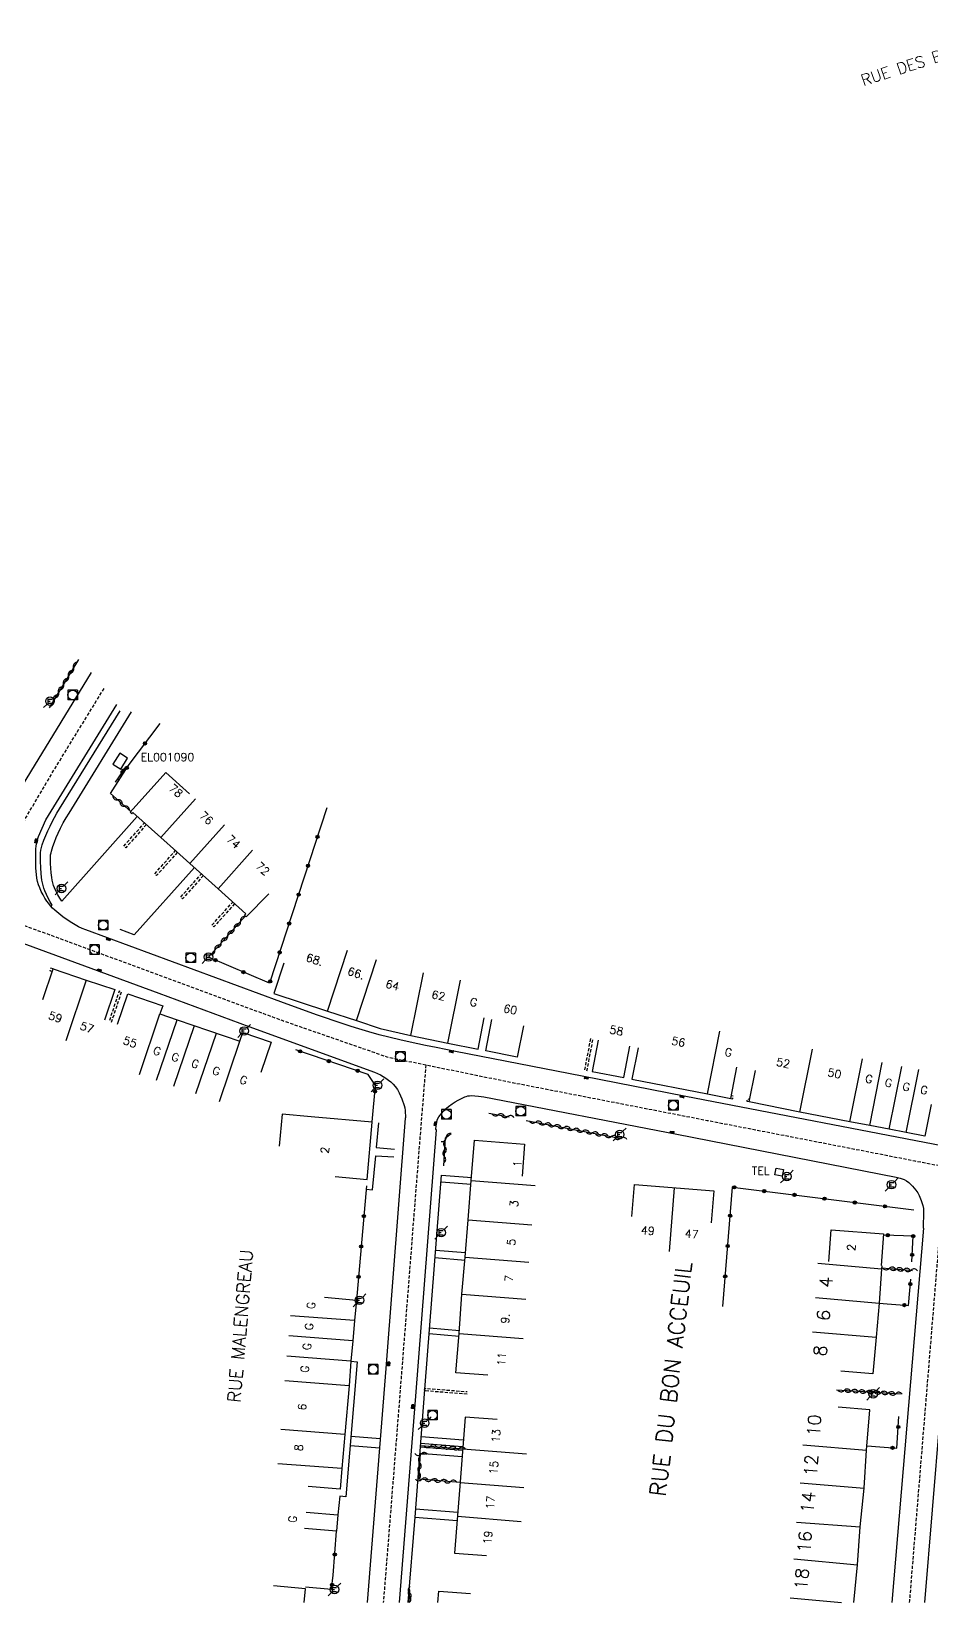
# Model space of a CAD drawing. Header units: millimetres. Extents: x 111000 to 112001, y 129999 to 131000.
# Drawn here: x 111376.8 to 111517.4, y 130000 to 130245.4 of the extents above; entities that cross this region are included whole.
import ezdxf
from ezdxf.enums import TextEntityAlignment as Align

# ---------------------------------------------------------------- set-up
doc = ezdxf.new("R2010")
doc.units = ezdxf.units.MM
doc.linetypes.add('DASHED', pattern=[0.75, 0.5, -0.25])
doc.layers.get('0').update_dxf_attribs({"linetype": 'CONTINUOUS'})
for name, color, linetype in [('W0001', 6, 'DASHED'), ('W0008', 7, 'CONTINUOUS'), ('W0100', 7, 'CONTINUOUS'), ('W0112', 1, 'DASHED'), ('W0310', 3, 'CONTINUOUS'), ('W0322', 7, 'CONTINUOUS'), ('W0400', 7, 'CONTINUOUS'), ('W0420', 7, 'CONTINUOUS'), ('W0471', 7, 'CONTINUOUS'), ('W0984', 7, 'CONTINUOUS'), ('W0989', 7, 'CONTINUOUS'), ('W0991', 7, 'CONTINUOUS'), ('W1102', 7, 'CONTINUOUS')]:
    doc.layers.add(name, color=color, linetype=linetype)
doc.styles.get("Standard").update_dxf_attribs({"font": 'romans.shx', "width": 0.85})

# ---------------------------------------------------------------- blocks, each defined once
blk = doc.blocks.new('T471')
for p, q in [((-0.333334, 0.333334), (-0.333334, -0.333334)), ((-0.333334, 0.333334), (0.333334, 0.333334)), ((-0.333334, 0), (0, 0)), ((0.500001, 0.500001), (1.000002, 1.000002)), ((-0.500001, -0.500001), (-1.000002, -1.000002)), ((-0.333334, -0.333334), (0.333334, -0.333334))]:
    blk.add_line(p, q)
blk.add_ellipse((0, 0), major_axis=(0.471405, 0.471405), ratio=1, start_param=5.4977871438, end_param=11.780972451)
blk = doc.blocks.new('t322o')
at = {"color": 0, "linetype": 'Continuous'}
for radius in [0.25, 0.15]:
    blk.add_circle((0, 0), radius, dxfattribs=at)
blk = doc.blocks.new('t310o')
at = {"color": 0, "linetype": 'Continuous'}
for centre, start, end in [((-0.5, 0.38), 216.8699, 323.1304), ((0.5, -0.37), 36.8699, 143.1303)]:
    blk.add_arc(centre, 0.625, start, end, dxfattribs=at)
blk = doc.blocks.new('T400')
for p, q in [((-0.15, 0.3), (0.15, 0.3)), ((-0.15, -0.25), (-0.15, 0.3)), ((-0.15, 0.15), (0.15, 0.15)), ((-0.15, 0), (0.15, 0)), ((0.15, 0.3), (0.15, -0.25)), ((-0.15, -0.15), (0.15, -0.15)), ((-0.15, -0.25), (-0.15, -0.3)), ((-0.15, -0.3), (0.15, -0.3)), ((0.15, -0.3), (0.15, -0.25))]:
    blk.add_line(p, q)
blk = doc.blocks.new('T420')
for p, q in [((0.75, 0.75), (-0.75, 0.75)), ((-0.75, 0.75), (-0.75, -0.75)), ((0.75, 0.75), (0.75, -0.75)), ((0.75, -0.75), (-0.75, -0.75))]:
    blk.add_line(p, q)
blk.add_ellipse((0, 0), major_axis=(-0.53, 0.53), ratio=1, start_param=3.926991, end_param=10.210176)

msp = doc.modelspace()

# ---------------------------------------------------------------- linework, layer by layer
at = {"layer": 'W0001', "flags": 128}
for points in [[(111000, 130218.86), (111002.88, 130218.42), (111070.58, 130208.03), (111074.85, 130207.37), (111091.33, 130204.63), (111115.65, 130197.81), (111155.75, 130186.45), (111187.78, 130177.35), (111218.25, 130167.45), (111223.3, 130165.59), (111242.48, 130158.02), (111276.87, 130144.14), (111318.16, 130127.55), (111353.81, 130113.8), (111355.62, 130113.14), (111383.87, 130102.73), (111383.87, 130102.73), (111404.1, 130095.28), (111406.64, 130094.34), (111416.05, 130090.88), (111428.91, 130086.41), (111432.3, 130085.22), (111450.9, 130081.42), (111469.76, 130077.75), (111482.32, 130075.31), (111484.22, 130074.94), (111508.48, 130070.22), (111514.73, 130068.99), (111529.26, 130066.18), (111529.26, 130066.18), (111547.39, 130062.63), (111549.9, 130062.12), (111551.36, 130061.78), (111557.83, 130059.97), (111563.23, 130058.37), (111568.06, 130057), (111591.57, 130048.86), (111602.52, 130044.85), (111610.37, 130042.12), (111620.3, 130038.65), (111624.96, 130037.02), (111626.48, 130036.49), (111639.6, 130031.91), (111650.47, 130028.12), (111668.26, 130021.9), (111683.51, 130016.61), (111704.72, 130009.23), (111717.65, 130004.72), (111726.59, 130001.6), (111731.17, 130000)], [(111370.09, 130107.81), (111374.31, 130119.26), (111375.86, 130122.53), (111380.4, 130130.2), (111388.11, 130142.78)], [(111438.37, 130083.98), (111437.47, 130072.99), (111435.81, 130051.69), (111434.37, 130033.28), (111432.03, 130003.69), (111431.73, 130000)], [(111513.94, 130000), (111513.96, 130000.29), (111518.73, 130058.6)]]:
    msp.add_lwpolyline(points, dxfattribs=at)
at = {"layer": 'W0008', "flags": 128}
for points in [[(111386.12, 130145.28), (111371.89, 130121.99)], [(111520.59, 130071.01), (111478.97, 130079.05), (111462.77, 130082.21), (111442.99, 130086.08), (111439.97, 130086.69), (111438.32, 130087.02), (111435.91, 130087.5), (111434.3, 130087.86), (111431.07, 130088.69), (111429.49, 130089.12), (111427.91, 130089.58), (111426.69, 130089.96), (111425.47, 130090.36), (111421.31, 130091.81), (111415.73, 130093.83), (111385.27, 130105.06), (111384.7, 130105.29), (111384.14, 130105.55), (111383.59, 130105.83), (111383.06, 130106.15), (111382.37, 130106.61), (111381.69, 130107.1), (111381.03, 130107.61), (111380.4, 130108.15), (111380.06, 130108.47), (111379.75, 130108.8), (111379.46, 130109.16), (111379.19, 130109.53), (111378.87, 130110.03), (111378.58, 130110.55), (111378.31, 130111.08), (111378.07, 130111.62), (111377.88, 130112.12), (111377.73, 130112.63), (111377.62, 130113.16), (111377.55, 130113.69), (111377.47, 130114.69), (111377.43, 130115.69), (111377.43, 130116.69), (111377.47, 130117.69), (111377.52, 130118.19), (111377.6, 130118.68), (111377.71, 130119.17), (111377.85, 130119.65), (111379, 130122.24), (111390.09, 130140.28)], [(111379.83, 130108.72), (111380.02, 130108.91), (111379.69, 130109.46), (111379.39, 130110.02), (111379.11, 130110.59), (111378.85, 130111.18), (111378.7, 130111.59), (111378.58, 130112), (111378.48, 130112.42), (111378.41, 130112.85), (111378.3, 130113.81), (111378.22, 130114.78), (111378.18, 130115.75), (111378.17, 130116.72), (111378.19, 130117.12), (111378.25, 130117.53), (111378.33, 130117.93), (111378.46, 130118.32), (111378.73, 130119.07), (111379.03, 130119.81), (111379.34, 130120.54), (111379.68, 130121.26), (111380.01, 130121.95), (111380.37, 130122.62), (111380.75, 130123.29), (111381.14, 130123.95), (111390.61, 130139.27)], [(111393.29, 130122.78), (111381.51, 130109.54), (111381.19, 130110.03), (111380.89, 130110.55), (111380.62, 130111.08), (111380.37, 130111.62), (111380.22, 130112.01), (111380.1, 130112.41), (111380, 130112.82), (111379.93, 130113.24), (111379.85, 130113.97), (111379.79, 130114.71), (111379.75, 130115.44), (111379.73, 130116.18), (111379.74, 130116.48), (111379.77, 130116.78), (111379.83, 130117.07), (111379.9, 130117.36), (111380.12, 130118.07), (111380.37, 130118.78), (111380.65, 130119.47), (111380.95, 130120.15), (111381.33, 130120.96), (111381.74, 130121.76), (111382.18, 130122.54), (111382.64, 130123.31), (111392.39, 130139.14)], [(111402.23, 130114.79), (111392.8, 130104.27), (111390.64, 130105.14)], [(111367.29, 130105.93), (111396.69, 130095.16), (111410.73, 130089.99), (111430.36, 130082.82), (111430.82, 130082.63), (111431.28, 130082.42), (111431.72, 130082.17), (111432.14, 130081.9), (111432.54, 130081.61), (111432.91, 130081.3), (111433.27, 130080.96), (111433.6, 130080.59), (111433.94, 130080.14), (111434.22, 130079.63), (111434.64, 130078.66), (111434.99, 130077.65), (111435.09, 130077.26), (111435.16, 130076.85), (111435.22, 130075.68), (111435.15, 130075.64), (111432.11, 130036.57), (111429.21, 130000)], [(111434.25, 130000), (111436.81, 130032.21), (111440.06, 130073.83), (111439.92, 130073.86), (111439.97, 130074.5), (111440.08, 130075.12), (111440.21, 130075.5), (111440.41, 130075.85), (111440.85, 130076.44), (111441.35, 130076.98), (111441.89, 130077.46), (111442.47, 130077.9), (111442.94, 130078.2), (111443.43, 130078.48), (111443.93, 130078.74), (111444.44, 130078.98), (111444.68, 130079.06), (111444.92, 130079.12), (111445.17, 130079.16), (111445.43, 130079.17), (111446.01, 130079.15), (111446.6, 130079.1), (111447, 130079.06), (111447.41, 130078.99), (111477.57, 130073.15), (111511.86, 130066.43), (111512.48, 130066.27), (111513.08, 130066.05), (111513.46, 130065.84), (111513.8, 130065.58), (111514.39, 130065.02), (111514.93, 130064.41), (111515.21, 130064), (111515.45, 130063.57), (111515.76, 130062.79), (111516.01, 130061.99), (111516.1, 130061.53), (111516.12, 130061.07), (111516.03, 130058.45)], [(111430.96, 130074.94), (111430.6, 130071.09), (111433.49, 130070.82)], [(111429.05, 130064.54), (111430.04, 130064.45), (111430.55, 130069.79), (111433.39, 130069.6)], [(111435.61, 130000), (111436.68, 130013.34), (111438.19, 130033.26), (111440.84, 130066.77), (111445.54, 130066.39)], [(111440.75, 130065.72), (111445.45, 130065.35)], [(111439.86, 130055.03), (111444.57, 130054.65)], [(111439.8, 130053.86), (111444.5, 130053.49)], [(111438.94, 130042.88), (111443.65, 130042.5)], [(111438.87, 130041.99), (111443.58, 130041.62)], [(111426.68, 130037.71), (111427.67, 130037.6), (111425.9, 130016.5), (111424.92, 130016.63)], [(111431.23, 130025.54), (111426.69, 130025.92)], [(111437.62, 130025.9), (111444.21, 130025.38)], [(111431.12, 130024.09), (111426.58, 130024.47)], [(111437.44, 130023.33), (111444.02, 130022.82)], [(111437.51, 130024.32), (111444.09, 130023.8)], [(111437.53, 130024.89), (111444.11, 130024.37)], [(111436.67, 130013.34), (111443.25, 130012.83)], [(111436.77, 130014.63), (111443.35, 130014.12)]]:
    msp.add_lwpolyline(points, dxfattribs=at)
for points in [[(111511.22, 130000), (111516.15, 130058.46, 0.1594)], [(111521.13, 130058.72, 0.022061), (111520.91, 130057.94), (111521.07, 130057.87), (111516.26, 130000)]]:
    msp.add_lwpolyline(points, format="xyb", dxfattribs=at)
at = {"layer": 'W0100', "flags": 128}
for points in [[(111390.57, 130132.64), (111389.5, 130130.94), (111390.73, 130130.17), (111391.79, 130131.87)], [(111492.88, 130066.8), (111493.08, 130067.86), (111494.22, 130067.65), (111494.01, 130066.58)]]:
    msp.add_lwpolyline(points, close=True, dxfattribs=at)
for points in [[(111401.47, 130126.33), (111397.74, 130129.66), (111392.17, 130123.43), (111392.46, 130123.17), (111392.63, 130123.37), (111397, 130119.49), (111399.41, 130117.32), (111401.5, 130115.44), (111405.91, 130111.49), (111410.23, 130107.58), (111410.06, 130107.37), (111410.32, 130107.12), (111413.84, 130110.67)], [(111416.18, 130099.88), (111414.63, 130095.13), (111423.03, 130092.38), (111427.56, 130090.9), (111431.26, 130089.68), (111436.01, 130088.55), (111441.8, 130087.38), (111446.52, 130086.43), (111447.5, 130091.33)], [(111378.57, 130094.21), (111380.16, 130098.95), (111385.33, 130097.21), (111389.79, 130095.73), (111388.2, 130090.98)], [(111390.21, 130090.31), (111391.82, 130095.05), (111397.27, 130093.2), (111396.84, 130091.94), (111399.53, 130091.03), (111409.34, 130087.69), (111409.79, 130089.02), (111414.22, 130087.53), (111412.61, 130082.79)], [(111453.64, 130090.08), (111452.66, 130085.18), (111447.73, 130086.16), (111448.7, 130091.06)], [(111465.31, 130087.85), (111464.37, 130082.94), (111469.29, 130081.99), (111470.24, 130086.9)], [(111471.53, 130086.65), (111470.57, 130081.74), (111482.36, 130079.45), (111485.99, 130078.73), (111486.96, 130083.64)], [(111517.29, 130077.76), (111516.33, 130072.85), (111513.4, 130073.42), (111510.76, 130073.93), (111507.71, 130074.53), (111504.62, 130075.09), (111496.79, 130076.61), (111488.86, 130078.2), (111489.84, 130083.1)], [(111424.23, 130066.52), (111429.21, 130066.09), (111429.98, 130075.02), (111420.45, 130075.85), (111415.93, 130076.26), (111415.48, 130071.28)], [(111448.06, 130035.48), (111443.07, 130035.89), (111443.58, 130042), (111444, 130048.16), (111444.51, 130053.94), (111444.98, 130059.77), (111445.46, 130065.9), (111445.95, 130072.19), (111453.79, 130071.59), (111453.41, 130066.61)], [(111470.54, 130060.29), (111470.94, 130065.28), (111483.36, 130064.29), (111482.96, 130059.31)], [(111501.3, 130053.24), (111501.69, 130058.23), (111509.88, 130057.59), (111509.5, 130052.61)], [(111509.6, 130052.59), (111509.56, 130052.14), (111509.19, 130046.76), (111508.7, 130041.42), (111508.2, 130035.73), (111503.21, 130036.14)], [(111422.55, 130047.68), (111427.54, 130047.23), (111427.25, 130044.03), (111426.96, 130040.88), (111426.68, 130037.71), (111426.38, 130033.86), (111425.72, 130026.25), (111425.27, 130020.91), (111424.99, 130017.71), (111420.01, 130018.13)], [(111505.24, 130000), (111505.8, 130005.89), (111506.23, 130011.82), (111506.81, 130017.85), (111507.22, 130023.8), (111507.74, 130030.11), (111502.76, 130030.52)], [(111449.52, 130028.58), (111444.53, 130028.97), (111443.67, 130018.18), (111442.85, 130007.71), (111447.83, 130007.32)], [(111419.66, 130014.12), (111424.64, 130013.7), (111424.43, 130011.15), (111419.44, 130011.56)], [(111419.36, 130000), (111419.55, 130002.15), (111414.57, 130002.59)], [(111440.24, 130000), (111440.38, 130001.79), (111445.36, 130001.39)]]:
    msp.add_lwpolyline(points, dxfattribs=at)
at = {"layer": 'W0112', "flags": 128}
for points in [[(111394.72, 130121.51), (111391.5, 130117.88), (111391.2, 130118.15), (111394.43, 130121.78)], [(111399.57, 130117.18), (111396.32, 130113.56), (111396.02, 130113.83), (111399.27, 130117.45)], [(111403.62, 130113.54), (111400.38, 130109.93), (111400.08, 130110.19), (111403.32, 130113.81)], [(111408.51, 130109.14), (111405.26, 130105.54), (111404.96, 130105.81), (111408.21, 130109.41)], [(111380.16, 130098.95), (111379.74, 130099.08), (111379.62, 130098.7), (111380.04, 130098.57)], [(111389.27, 130090.63), (111390.85, 130095.38), (111390.47, 130095.5), (111388.89, 130090.76)], [(111464.09, 130088.08), (111463.15, 130083.19), (111463.55, 130083.12), (111464.49, 130088.01)], [(111485.99, 130078.73), (111486.32, 130078.68), (111486.38, 130079.08), (111486.07, 130079.12)], [(111488.86, 130078.2), (111488.54, 130078.27), (111488.62, 130078.66), (111488.94, 130078.59)], [(111444.82, 130032.53), (111438.17, 130033.06), (111438.2, 130033.46), (111444.85, 130032.93)]]:
    msp.add_lwpolyline(points, dxfattribs=at)
at = {"layer": 'W0310'}
for p, q in [((111509.57, 130052.26), (111514.4, 130051.87)), ((111502.54, 130033.2), (111512.52, 130032.57))]:
    msp.add_line(p, q, dxfattribs=at)
at = {"layer": 'W0310', "flags": 128}
for points in [[(111384.11, 130147.29), (111379.53, 130139.77)], [(111389.9, 130128.11), (111391.52, 130130.48)], [(111389.1, 130126.37), (111392.27, 130123.54)], [(111404.41, 130100.82), (111410.2, 130107.23)], [(111448.2, 130076.43), (111451.38, 130075.84)], [(111454.06, 130075.31), (111468.93, 130072.47)], [(111441.17, 130068.19), (111441.44, 130072.56), (111442.33, 130073.23)], [(111443.71, 130018.76), (111437.28, 130019.27), (111437.53, 130023.2), (111438.26, 130023.16)], [(111437.6, 130024.52), (111444.13, 130024)], [(111435.75, 130000), (111435.87, 130001.9)]]:
    msp.add_lwpolyline(points, dxfattribs=at)
at = {"layer": 'W0322', "flags": 128}
for points in [[(111389.1, 130126.37), (111391.87, 130130.69), (111396.86, 130137.32)], [(111422.93, 130124.11), (111413.97, 130096.72), (111404.41, 130100.82)], [(111430.01, 130075.09), (111430.52, 130080.77), (111429.37, 130082.49), (111418.09, 130086.3)], [(111429.1, 130065.07), (111427.54, 130047.23)], [(111484.77, 130046.21), (111486.25, 130064.89), (111514.6, 130061.31)], [(111514.27, 130053.22), (111514.5, 130057.24), (111509.98, 130057.38)], [(111509.13, 130046.77), (111513.77, 130046.4), (111514.1, 130050.5)], [(111507.28, 130024.49), (111511.96, 130024.1), (111512.27, 130029.05)], [(111424.92, 130016.63), (111424.64, 130013.7)], [(111419.58, 130002.46), (111423.64, 130002.1), (111423.92, 130004.27), (111424.43, 130011.15)]]:
    msp.add_lwpolyline(points, dxfattribs=at)
at = {"layer": 'W1102'}
for p, q in [((111499.6, 130053.02), (111509.56, 130052.14)), ((111499.23, 130047.64), (111509.19, 130046.76)), ((111498.74, 130042.3), (111508.7, 130041.42)), ((111497.26, 130024.63), (111507.22, 130023.8)), ((111496.84, 130018.67), (111506.81, 130017.85)), ((111496.26, 130012.55), (111506.23, 130011.82)), ((111495.84, 130006.8), (111505.8, 130005.89)), ((111495.26, 130000.73), (111503.31, 130000))]:
    msp.add_line(p, q, dxfattribs=at)
at = {"layer": 'W1102', "flags": 128}
for points in [[(111397, 130119.49), (111402.38, 130125.52)], [(111401.5, 130115.44), (111406.9, 130121.48)], [(111405.91, 130111.49), (111411.31, 130117.53)], [(111423.03, 130092.38), (111426.13, 130101.89)], [(111427.56, 130090.9), (111430.67, 130100.41)], [(111385.33, 130097.21), (111382.15, 130087.73)], [(111436.01, 130088.55), (111438, 130098.35)], [(111441.8, 130087.38), (111443.78, 130097.18)], [(111393.63, 130082.47), (111396.84, 130091.94)], [(111396.32, 130081.56), (111399.53, 130091.03)], [(111399, 130080.65), (111402.22, 130090.11)], [(111482.36, 130079.45), (111484.27, 130089.26)], [(111402.45, 130079.48), (111405.66, 130088.95)], [(111406.13, 130078.23), (111409.34, 130087.69)], [(111496.79, 130076.61), (111498.75, 130086.42)], [(111504.62, 130075.09), (111506.59, 130084.9)], [(111507.71, 130074.53), (111509.67, 130084.33)], [(111510.76, 130073.93), (111512.72, 130083.74)], [(111513.4, 130073.42), (111515.37, 130083.23)], [(111445.46, 130065.9), (111455.43, 130065.12)], [(111477.15, 130064.78), (111476.36, 130054.82)], [(111444.98, 130059.77), (111454.94, 130058.99)], [(111444.51, 130053.94), (111454.48, 130053.16)], [(111444, 130048.16), (111453.97, 130047.38)], [(111427.25, 130044.03), (111417.23, 130044.78)], [(111426.96, 130040.88), (111416.95, 130041.64)], [(111443.58, 130042), (111453.55, 130041.22)], [(111426.68, 130037.71), (111416.66, 130038.47)], [(111426.38, 130033.86), (111416.37, 130034.61)], [(111425.72, 130026.25), (111415.7, 130027.01)], [(111444.13, 130024), (111454.1, 130023.2)], [(111425.27, 130020.91), (111415.25, 130021.67)], [(111443.71, 130018.76), (111453.68, 130017.96)], [(111443.3, 130013.46), (111453.27, 130012.66)]]:
    msp.add_lwpolyline(points, dxfattribs=at)

# ---------------------------------------------------------------- block references
at = {"layer": 'W0310'}
for p, rotation in [((111382.55, 130144.73), 238.6075234045407), ((111383.33, 130146.01), 238.6075234045407), ((111381.77, 130143.44), 238.6075234045407), ((111380.2, 130140.88), 238.6075234045407), ((111380.98, 130142.16), 238.6075234045407), ((111390.74, 130129.35), 55.59365174244936), ((111390.22, 130125.37), 318.1989907409205), ((111391.34, 130124.37), 318.1989907409205), ((111409.44, 130106.39), 47.89407652497928), ((111406.42, 130103.05), 47.89407652497928), ((111407.43, 130104.16), 47.89407652497928), ((111408.43, 130105.27), 47.89407652497928), ((111405.41, 130101.93), 47.89407652497928), ((111449.67, 130076.16), 349.4852063562486), ((111451.15, 130075.89), 349.4852063562486), ((111455.53, 130075.03), 349.1808619754256), ((111457, 130074.74), 349.1808619754256), ((111458.48, 130074.46), 349.1808619754256), ((111459.95, 130074.18), 349.1808619754256), ((111441.55, 130072.63), 37.45429654737249), ((111441.36, 130071.19), 86.36418216872272), ((111461.42, 130073.9), 349.1808619754256), ((111462.9, 130073.62), 349.1808619754256), ((111464.37, 130073.34), 349.1808619754256), ((111465.84, 130073.05), 349.1808619754256), ((111467.32, 130072.77), 349.1808619754256), ((111468.79, 130072.49), 349.1808619754256), ((111441.26, 130069.69), 86.36418216872272), ((111510.72, 130052.17), 355.4041577811127), ((111511.87, 130052.08), 355.4041577811127), ((111513.02, 130051.98), 355.4041577811127), ((111514.18, 130051.89), 355.4041577811127), ((111503.7, 130033.12), 356.3833865618334), ((111504.85, 130033.05), 356.3833865618334), ((111506, 130032.98), 356.3833865618334), ((111507.16, 130032.9), 356.3833865618334), ((111508.31, 130032.83), 356.3833865618334), ((111509.46, 130032.76), 356.3833865618334), ((111510.61, 130032.69), 356.3833865618334), ((111511.77, 130032.61), 356.3833865618334), ((111437.64, 130023.19), 356.7034969833218), ((111439.09, 130024.4), 355.4237912530904), ((111440.59, 130024.28), 355.4237912530904), ((111442.08, 130024.16), 355.4237912530904), ((111443.58, 130024.04), 355.4237912530904), ((111437.34, 130020.31), 86.36644630265486), ((111437.44, 130021.81), 86.36644630265486), ((111437.73, 130019.24), 175.4237912529416), ((111439.23, 130019.12), 175.4237912529416), ((111440.72, 130019), 175.4237912529416), ((111442.22, 130018.88), 175.4237912529416), ((111435.83, 130001), 86.18769574015886), ((111435.85, 130001.51), 86.18769574015886)]:
    msp.add_blockref('t310o', p, dxfattribs=dict(at, rotation=rotation))
at = {"layer": 'W0322'}
for p, rotation in [((111394.5, 130134.18), 53.03858909372292), ((111391.67, 130130.37), 57.35740349071579), ((111421.45, 130119.6), 251.8764900822604), ((111419.97, 130115.08), 251.8764900822604), ((111418.5, 130110.57), 251.8764900822604), ((111417.02, 130106.05), 251.8764900822604), ((111415.54, 130101.54), 251.8764900822604), ((111405.52, 130100.34), 156.7972362984339), ((111409.89, 130098.47), 156.7972362984339), ((111414.06, 130097.02), 251.8764900822604), ((111418.73, 130086.08), 161.3645594892527), ((111423.23, 130084.56), 161.3645594892527), ((111427.73, 130083.05), 161.3645594892527), ((111430.43, 130079.82), 84.87270176220228), ((111486.52, 130064.85), 352.8049914766848), ((111491.23, 130064.26), 352.8049914766848), ((111495.94, 130063.66), 352.8049914766848), ((111500.65, 130063.07), 352.8049914766848), ((111505.37, 130062.47), 352.8049914766848), ((111428.69, 130060.34), 265.0018527217915), ((111485.9, 130060.41), 85.45017211995588), ((111510.08, 130061.88), 352.8049914766848), ((111510.52, 130057.36), 178.231273459994), ((111514.5, 130057.22), 86.68005446865439), ((111428.27, 130055.6), 265.0018527217915), ((111485.52, 130055.68), 85.45017211995588), ((111427.86, 130050.87), 265.0018527217915), ((111485.14, 130050.94), 85.45017211995588), ((111514.04, 130049.73), 85.40149868490455), ((111513.12, 130046.45), 355.4045856472506), ((111512.17, 130027.4), 86.38429779236448), ((111511.27, 130024.16), 355.3062663898834), ((111424.15, 130007.49), 85.75161206542361), ((111423.73, 130002.76), 82.88639586720869)]:
    msp.add_blockref('t322o', p, dxfattribs=dict(at, rotation=rotation))
msp.add_blockref('t322o', (111514.33, 130054.3), dxfattribs=at)
at = {"layer": 'W0400'}
for p, rotation in [((111377.51, 130118.94), 166.9233892282929), ((111388.77, 130103.61), 250.04804275616), ((111387.37, 130098.74), 69.86963344655155), ((111442.38, 130086.06), 78.05671007712071), ((111463.42, 130081.93), 258.9619649620446), ((111478.41, 130079), 79.14369481790986), ((111439.86, 130074.77), 170.0282186747457), ((111476.84, 130073.44), 79.45096908802762), ((111432.56, 130037.25), 175.7382784919801), ((111436.32, 130030.57), 176.1409015487299)]:
    msp.add_blockref('T400', p, dxfattribs=dict(at, rotation=rotation))
at = {"layer": 'W0420'}
for p in [(111383.21, 130141.75), (111387.97, 130105.8), (111386.62, 130101.98), (111401.64, 130100.69), (111434.4, 130085.27), (111441.59, 130076.23), (111453.19, 130076.74), (111477.01, 130077.65), (111430.14, 130036.41), (111439.41, 130029.26)]:
    msp.add_blockref('T420', p, dxfattribs=at)
at = {"layer": 'W0471'}
for p in [(111379.67, 130140.79), (111381.45, 130111.54), (111404.41, 130100.82), (111409.99, 130089.27), (111430.81, 130080.78), (111468.65, 130073.1), (111494.77, 130066.53), (111511.12, 130065.26), (111440.76, 130057.77), (111428.01, 130047.2), (111508.24, 130032.6), (111438.19, 130028.01), (111424.09, 130002.03)]:
    msp.add_blockref('T471', p, dxfattribs=at)

# ---------------------------------------------------------------- texts
at = {"layer": 'W0984'}
for s, p in [('EL001090', (111398.02, 130132.05)), ('TEL', (111490.68, 130067.43))]:
    msp.add_text(s, height=1.25, dxfattribs=at).set_placement(p, align=Align.MIDDLE)
at = {"layer": 'W0989'}
for s, height, rotation, p in [('RUE DES BONNIERS', 1.75, 17.6951, (111517.46, 130241.23)), ('RUE MALENGREAU', 2, 85.1608, (111409.4, 130043.17)), ('RUE DU BON ACCEUIL', 2.5, 83.5556, (111476.63, 130034.9))]:
    msp.add_text(s, height=height, rotation=rotation, dxfattribs=at).set_placement(p, align=Align.MIDDLE)
at = {"layer": 'W0991'}
for s, height, rotation, p in [('78', 1.25, 318.3391, (111399.34, 130126.78)), ('76', 1.25, 318.0248, (111404.09, 130122.53)), ('74', 1.25, 318.0248, (111408.31, 130118.83)), ('72', 1.25, 317.8941, (111412.89, 130114.62)), ('68.', 1.25, 341.8765, (111421, 130100.41)), ('66.', 1.25, 341.9164, (111427.48, 130098.29)), ('64', 1.25, 344.5143, (111433.17, 130096.42)), ('62', 1.25, 348.5574, (111440.35, 130094.81)), ('G', 1.25, 348.5574, (111445.83, 130093.76)), ('59', 1.25, 341.424, (111380.52, 130091.44)), ('60', 1.25, 348.5574, (111451.57, 130092.63)), ('57', 1.25, 341.424, (111385.44, 130089.82)), ('58', 1.25, 349.1319, (111468.15, 130089.34)), ('55', 1.25, 341.4368, (111392.19, 130087.54)), ('G', 1.25, 341.4368, (111396.39, 130086.13)), ('56', 1.25, 349.1319, (111477.82, 130087.58)), ('G', 1.25, 341.4368, (111399.24, 130085.16)), ('G', 1.25, 341.4368, (111402.34, 130084.14)), ('G', 1.25, 349.1319, (111485.63, 130085.93)), ('52', 1.25, 348.6843, (111494.19, 130084.27)), ('G', 1.25, 341.4368, (111405.64, 130083.02)), ('G', 1.25, 341.4368, (111409.91, 130081.6)), ('50', 1.25, 348.6843, (111502.21, 130082.64)), ('G', 1.25, 348.6843, (111507.59, 130081.77)), ('G', 1.25, 348.6843, (111510.63, 130081.17)), ('G', 1.25, 348.6843, (111513.41, 130080.55)), ('G', 1.25, 348.6843, (111516.19, 130080.04)), ('2', 1.25, 85.0283, (111422.6, 130070.64)), ('1', 1.25, 85.5146, (111452.68, 130068.53)), ('3', 1.25, 85.5146, (111452.16, 130062.29)), ('49', 1.25, 355.4502, (111473.05, 130058.09)), ('47', 1.25, 355.4502, (111479.9, 130057.57)), ('5', 1.25, 85.4466, (111451.72, 130056.29)), ('2', 1.25, 85.7999, (111504.82, 130055.45)), ('7', 1.25, 85.4466, (111451.35, 130050.6)), ('4', 2, 86.0386, (111500.89, 130050.04)), ('G', 1.25, 84.8505, (111420.44, 130046.39)), ('6', 2, 84.79, (111500.48, 130044.87)), ('G', 1.25, 84.8505, (111420.13, 130043.08)), ('9.', 1.25, 85.4466, (111450.78, 130044.36)), ('G', 1.25, 85.1495, (111419.81, 130039.98)), ('11', 1.25, 85.4466, (111450.2, 130038.04)), ('8', 2, 84.9566, (111499.98, 130039.33)), ('G', 1.25, 85.1495, (111419.48, 130036.45)), ('6', 1.25, 85.1495, (111419.07, 130030.54)), ('10', 2, 85.305, (111499.01, 130027.65)), ('13', 1.25, 85.5164, (111449.33, 130026.03)), ('8', 1.25, 85.1495, (111418.52, 130024.18)), ('15', 1.25, 85.5164, (111448.99, 130021.06)), ('12', 2, 85.9927, (111498.54, 130021.42)), ('17', 1.25, 85.5164, (111448.46, 130015.61)), ('14', 2, 84.575, (111498.06, 130015.64)), ('G', 1.25, 85.1939, (111417.56, 130013.01)), ('19', 1.25, 85.5164, (111448.05, 130010.15)), ('16', 2, 85.7738, (111497.54, 130009.48)), ('18', 2, 84.5863, (111497.05, 130003.66))]:
    msp.add_text(s, height=height, rotation=rotation, dxfattribs=at).set_placement(p, align=Align.MIDDLE)

doc.saveas('drawing.dxf')
